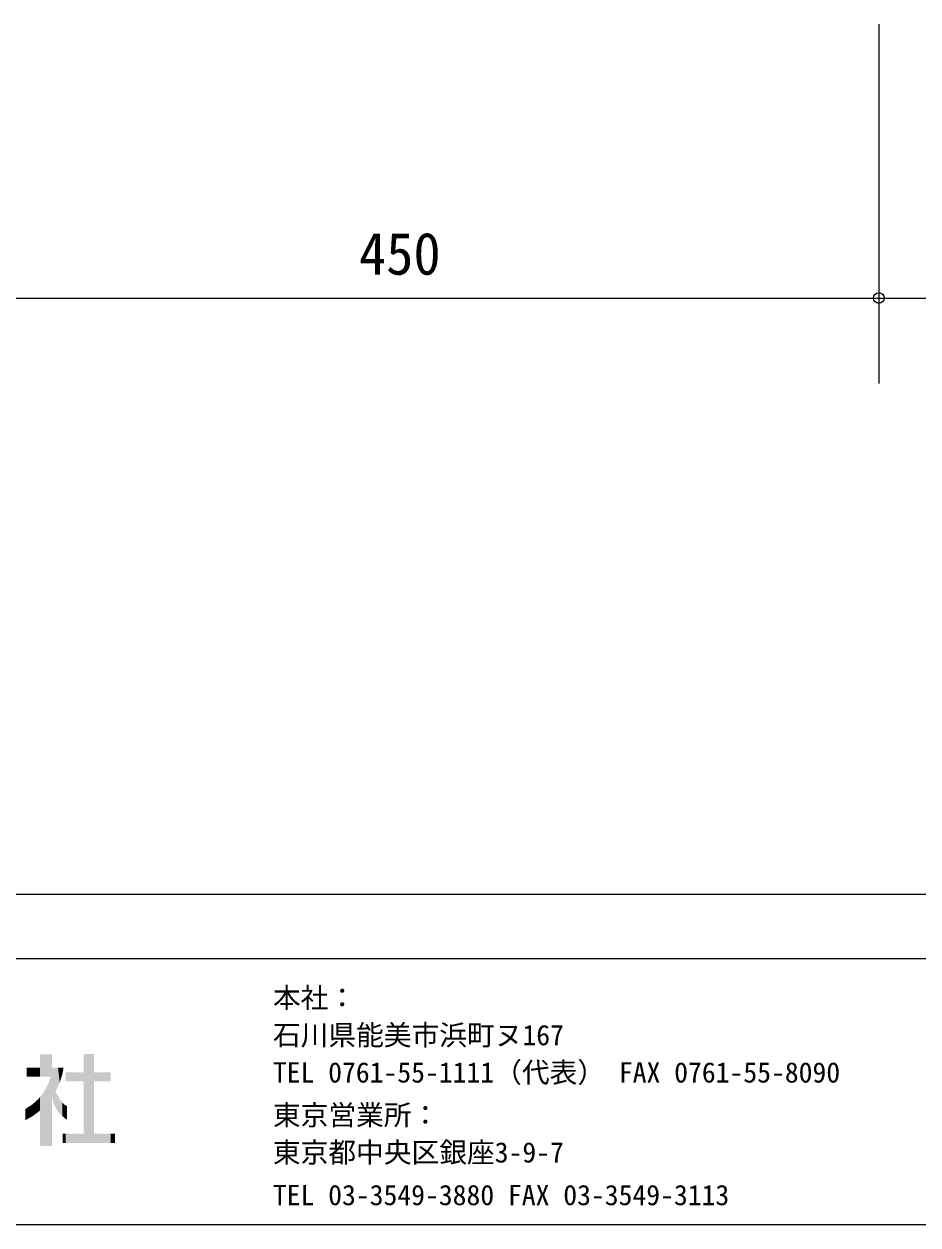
# Model space of a CAD drawing. Units: millimetres, scale not verified. Extents: x -2100 to 2010, y -1460 to 1631.
# Drawn here: x -1521 to -1102, y -1460 to -897 of the extents above; entities that cross this region are included whole.
import ezdxf
from ezdxf.enums import TextEntityAlignment as Align

# ---------------------------------------------------------------- set-up
doc = ezdxf.new("R2010")
doc.units = ezdxf.units.MM
doc.header["$LTSCALE"] = 10
doc.header["$PDMODE"] = 32
doc.header["$PDSIZE"] = 5
doc.layers.add('1-C_DIM', color=4, linetype='Continuous', lineweight=18)
doc.layers.add('F-0', color=7, linetype='Continuous', lineweight=18)
doc.layers.add('F-6_TXT', color=7, linetype='Continuous')
doc.layers.add('F-D_TXT', color=7, linetype='Continuous')
doc.styles.add('ＭＳ ゴシック', font='')
doc.styles.get('ＭＳ ゴシック').set_extended_font_data('MS Gothic')

# ---------------------------------------------------------------- blocks, each defined once
blk = doc.blocks.new('_1_')
at = {"layer": 'F-6_TXT'}
for points in [[(469.54, 31.24), (469.54, 66.23), (469.55, 31.24)], [(469.55, 31.24), (469.54, 66.23), (469.55, 66.23)], [(469.55, 31.24), (469.55, 66.23), (473.3, 31.24)], [(473.3, 31.24), (469.55, 66.23), (473.3, 66.23)], [(473.3, 31.24), (473.3, 66.23), (478.44, 31.24)], [(478.44, 31.24), (473.3, 66.23), (478.44, 66.23)], [(478.44, 31.24), (478.44, 66.23), (482.03, 31.24)], [(482.03, 31.24), (478.44, 66.23), (482.03, 66.23)], [(482.03, 31.24), (482.03, 66.23), (484.31, 31.24)], [(484.31, 31.24), (482.03, 66.23), (484.31, 66.23)], [(484.31, 31.24), (484.31, 66.23), (485.86, 31.24)], [(485.86, 31.24), (484.31, 66.23), (485.86, 66.23)], [(485.86, -76.94), (485.86, 66.23), (487.92, -76.94)], [(487.92, -76.94), (485.86, 66.23), (487.92, 66.23)], [(537.75, -72.24), (537.75, 66.52), (553.92, -72.24)], [(553.92, -72.24), (537.75, 66.52), (553.92, 66.52)], [(448.38, 31.24), (448.38, 45.06), (457.47, 31.24)], [(457.47, 31.24), (448.38, 45.06), (457.47, 45.06)], [(457.47, 31.24), (457.47, 45.06), (458.87, 31.24)], [(458.87, 31.24), (457.47, 45.06), (458.87, 45.06)], [(458.87, 31.24), (458.87, 45.06), (466.39, 31.24)], [(466.39, 31.24), (458.87, 45.06), (466.39, 45.06)], [(466.39, 31.24), (466.39, 45.06), (469.54, 31.24)], [(469.54, 31.24), (466.39, 45.06), (469.54, 45.06)], [(487.92, -76.94), (487.92, 45.21), (488.04, -76.94)], [(488.04, -76.94), (487.92, 45.21), (488.04, 45.21)], [(490.4, -9.84), (488.04, 45.21), (490.4, 45.21)], [(493.46, -16.78), (490.4, 45.21), (493.46, 45.21)], [(493.46, 7.63), (493.46, 45.21), (493.67, 8.08)], [(493.67, 8.08), (493.46, 45.21), (493.67, 45.21)], [(493.67, 8.08), (493.67, 45.21), (497.47, 16.27)], [(497.47, 16.27), (493.67, 45.21), (497.47, 45.21)], [(497.47, 16.27), (497.47, 45.21), (500.12, 21.96)], [(500.12, 21.96), (497.47, 45.21), (500.12, 45.21)], [(500.12, 21.96), (500.12, 45.21), (500.16, 22.1)], [(500.16, 22.1), (500.12, 45.21), (500.16, 45.21)], [(500.16, 22.1), (500.16, 45.21), (501.44, 26.09)], [(501.44, 26.09), (500.16, 45.21), (501.44, 45.21)], [(501.44, 26.09), (501.44, 45.21), (503.96, 33.94)], [(503.96, 33.94), (501.44, 45.21), (503.96, 45.21)], [(503.96, 33.94), (503.96, 45.21), (505.31, 40.91)], [(505.31, 40.91), (503.96, 45.21), (505.31, 45.21)], [(505.31, 40.91), (505.31, 45.21), (506.15, 45.21)], [(482.03, -76.94), (482.03, 19.82), (484.31, -76.94)], [(484.31, -76.94), (484.31, 25.78), (485.86, -76.94)], [(473.3, -76.94), (473.3, 4.3), (478.44, -76.94)], [(478.44, -76.94), (478.44, 12.47), (482.03, -76.94)], [(493.67, -17.25), (493.46, 7.63), (493.67, 7.26)], [(497.47, -23.28), (493.67, 7.26), (497.47, 0.61)], [(500.12, -26.43), (497.47, 0.61), (500.12, -4.01)], [(448.38, -35.79), (448.38, -18), (457.47, -30.61)], [(457.47, -30.61), (457.47, -12.17), (458.87, -29.81)], [(458.87, -29.81), (458.87, -10.9), (466.39, -24.14)], [(466.39, -24.14), (466.39, -4.1), (469.54, -21.76)], [(469.54, -21.76), (469.54, -0.26), (469.55, -21.76)], [(469.55, -76.94), (469.55, -0.26), (473.3, -76.94)], [(500.16, -26.49), (500.12, -4.01), (500.16, -4.09)], [(501.44, -28.01), (500.16, -4.09), (501.44, -5.66)], [(503.96, -30.19), (501.44, -5.66), (503.96, -8.75)], [(505.31, -31.36), (503.96, -8.75), (505.31, -10.41)], [(506.15, -32.08), (505.31, -10.41), (506.15, -11.14)], [(508.22, -33.86), (506.15, -11.14), (508.22, -12.94)], [(508.32, -33.96), (508.22, -12.94), (508.32, -13.01)], [(511.29, -35.78), (508.32, -13.01), (511.29, -14.77)], [(446.32, -36.96), (446.32, -19.32), (448.38, -35.79)], [(504.82, -72.24), (504.82, -58.13), (509.53, -72.24)], [(509.53, -72.24), (504.82, -58.13), (509.53, -58.13)], [(579.49, -72.24), (579.49, -58.13), (586.55, -72.24)], [(586.55, -72.24), (579.49, -58.13), (586.55, -58.13)]]:
    blk.add_solid(points, dxfattribs=at)

msp = doc.modelspace()

# ---------------------------------------------------------------- linework, layer by layer
at = {"layer": '1-C_DIM'}
for p, q in [((-1120.75, -896.93), (-1120.75, -1065.41)), ((-1120.75, -896.93), (-1120.75, -1045.31)), ((-1610.75, -1025.41), (-630.74, -1025.41))]:
    msp.add_line(p, q, dxfattribs=at)
at = {"layer": '1-C_DIM', "color": 5}
msp.add_point((-1120.75, -1025.41), dxfattribs=at)
at = {"layer": 'F-0'}
for p, q in [((-2009.99, -1335.05), (2010.01, -1335.05)), ((2010.01, -1460.05), (-2009.99, -1460.05))]:
    msp.add_line(p, q, dxfattribs=at)
msp.add_lwpolyline([(2010.01, -1305.05), (0.01, -1305.05), (-2009.99, -1305.05)], dxfattribs=at)
for points in [[(-1509.04, -1422.96), (-1509.5, -1392.14), (-1509.04, -1390.5)], [(-1508.38, -1400.16), (-1508.38, -1386.31), (-1507.68, -1402.83)], [(-1507.68, -1402.83), (-1507.68, -1386.31), (-1506.76, -1404.91)], [(-1501.94, -1392.62), (-1501.94, -1388.47), (-1493.47, -1392.62)], [(-1493.47, -1392.62), (-1501.94, -1388.47), (-1493.47, -1388.47)], [(-1488.62, -1392.62), (-1488.62, -1388.47), (-1480.95, -1392.62)], [(-1480.95, -1392.62), (-1488.62, -1388.47), (-1480.95, -1388.47)], [(-1511.27, -1422.96), (-1512.81, -1398.58), (-1511.27, -1396.13)], [(-1510.19, -1422.96), (-1511.27, -1396.13), (-1510.19, -1393.93)], [(-1509.5, -1422.96), (-1510.19, -1393.93), (-1509.5, -1392.14)], [(-1514.88, -1407.12), (-1517.14, -1403.14), (-1514.88, -1401.1)], [(-1513.93, -1406.4), (-1514.88, -1401.1), (-1513.93, -1399.95)], [(-1512.81, -1422.96), (-1513.93, -1399.95), (-1512.81, -1398.58)], [(-1513.93, -1406.4), (-1513.93, -1399.95), (-1513.93, -1399.95)], [(-1506.76, -1404.91), (-1506.76, -1397.59), (-1506.7, -1405.05)], [(-1506.7, -1405.05), (-1506.7, -1397.7), (-1505.55, -1406.86)], [(-1505.55, -1406.86), (-1505.55, -1399.69), (-1504.76, -1407.8)], [(-1504.76, -1407.8), (-1504.76, -1401.08), (-1504.75, -1407.82)], [(-1504.75, -1407.82), (-1504.75, -1401.1), (-1504.37, -1408.28)], [(-1504.37, -1408.28), (-1504.37, -1401.57), (-1503.61, -1408.93)], [(-1520.28, -1410.61), (-1520.9, -1405.67), (-1520.28, -1405.27)], [(-1517.56, -1409.06), (-1520.28, -1405.27), (-1517.56, -1403.52)], [(-1517.14, -1408.82), (-1517.56, -1403.52), (-1517.14, -1403.14)], [(-1513.93, -1422.96), (-1513.93, -1422.96), (-1513.93, -1406.4)], [(-1503.61, -1408.93), (-1503.61, -1402.5), (-1503.2, -1409.28)], [(-1503.2, -1409.28), (-1503.2, -1403), (-1502.95, -1409.5)], [(-1502.95, -1409.5), (-1502.95, -1403.22), (-1502.33, -1410.03)], [(-1502.33, -1410.03), (-1502.33, -1403.76), (-1502.3, -1410.06)], [(-1502.3, -1410.06), (-1502.3, -1403.78), (-1501.41, -1410.61)], [(-1501.94, -1421.54), (-1501.94, -1417.31), (-1493.47, -1421.54)], [(-1493.47, -1421.54), (-1501.94, -1417.31), (-1493.47, -1417.31)], [(-1488.62, -1421.54), (-1488.62, -1417.31), (-1480.95, -1421.54)], [(-1480.95, -1421.54), (-1488.62, -1417.31), (-1480.95, -1417.31)]]:
    msp.add_solid(points, dxfattribs=at)

# ---------------------------------------------------------------- block references
at = {"layer": 'F-0', "xscale": 0.3, "yscale": 0.3}
msp.add_blockref('_1_', (-1654.8, -1399.87), dxfattribs=at)

# ---------------------------------------------------------------- texts
at = {"layer": '1-C_DIM', "color": 7, "style": 'ＭＳ ゴシック', "width": 0.95}
msp.add_text('450', height=19.79, dxfattribs=at).set_placement((-1364.5, -1020.41), align=Align.BOTTOM_LEFT)
at = {"layer": 'F-D_TXT', "style": 'ＭＳ ゴシック'}
for s, p in [('本社：', (-1404.82, -1361.13)), ('石川県能美市浜町ヌ167', (-1404.82, -1378.63)), ('TEL 0761-55-1111（代表） FAX 0761-55-8090', (-1404.82, -1396.13)), ('東京営業所：', (-1404.82, -1416.13)), ('東京都中央区銀座3-9-7', (-1404.82, -1433.63)), ('TEL 03-3549-3880 FAX 03-3549-3113', (-1404.82, -1453.63))]:
    msp.add_text(s, height=9.531, dxfattribs=at).set_placement(p, align=Align.BOTTOM_LEFT)

doc.saveas('drawing.dxf')
